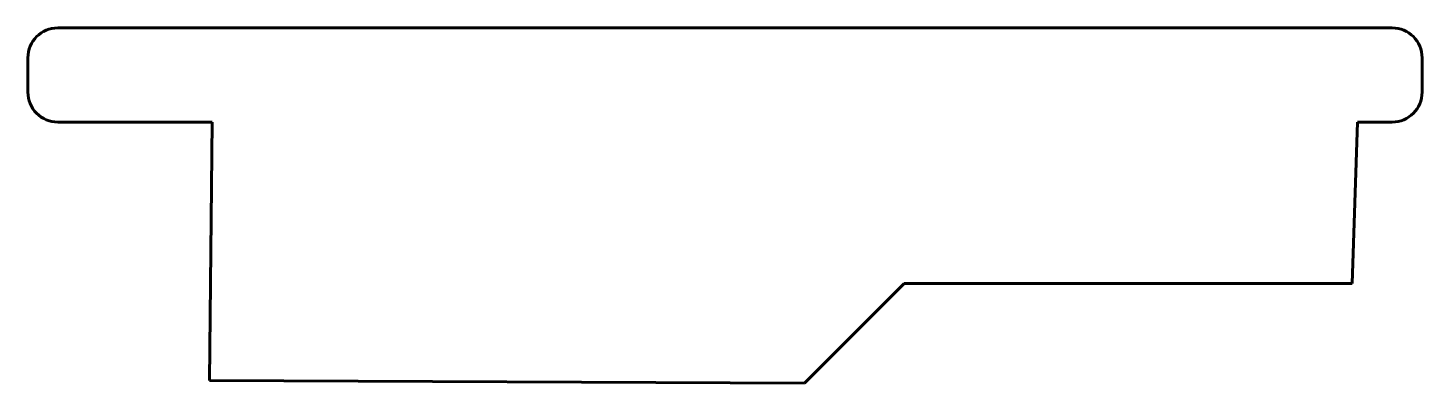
# Model space of a CAD drawing. Header units: millimetres. Extents: x -14 to 14, y 305 to 312.2.
import ezdxf

# ---------------------------------------------------------------- set-up
doc = ezdxf.new("R2010")
doc.units = ezdxf.units.MM
doc.linetypes.add('K5LT_BASIC', pattern=[0])

msp = doc.modelspace()

# ---------------------------------------------------------------- linework, layer by layer
at = {"color": 150, "linetype": 'K5LT_BASIC', "lineweight": 60, "true_color": 0x0080ff}
for p, q in [((13.4, 312.157), (-13.4, 312.157)), ((-14, 311.557), (-14, 310.866)), ((14, 310.866), (14, 311.557)), ((-10.3, 310.266), (-13.4, 310.266)), ((-10.3, 310.266), (-10.352, 305.079)), ((12.597, 307.025), (12.7, 310.266)), ((12.7, 310.266), (13.4, 310.266)), ((1.597, 305.025), (3.597, 307.025)), ((3.597, 307.025), (12.597, 307.025)), ((-10.352, 305.079), (1.597, 305.025))]:
    msp.add_line(p, q, dxfattribs=at)
for centre, start, end in [((-13.4, 311.557), 90, 180), ((13.4, 311.557), 0, 90), ((-13.4, 310.866), 180, 270.0001), ((13.4, 310.866), 270.0001, 0)]:
    msp.add_arc(centre, 0.6, start, end, dxfattribs=at)

doc.saveas('drawing.dxf')
